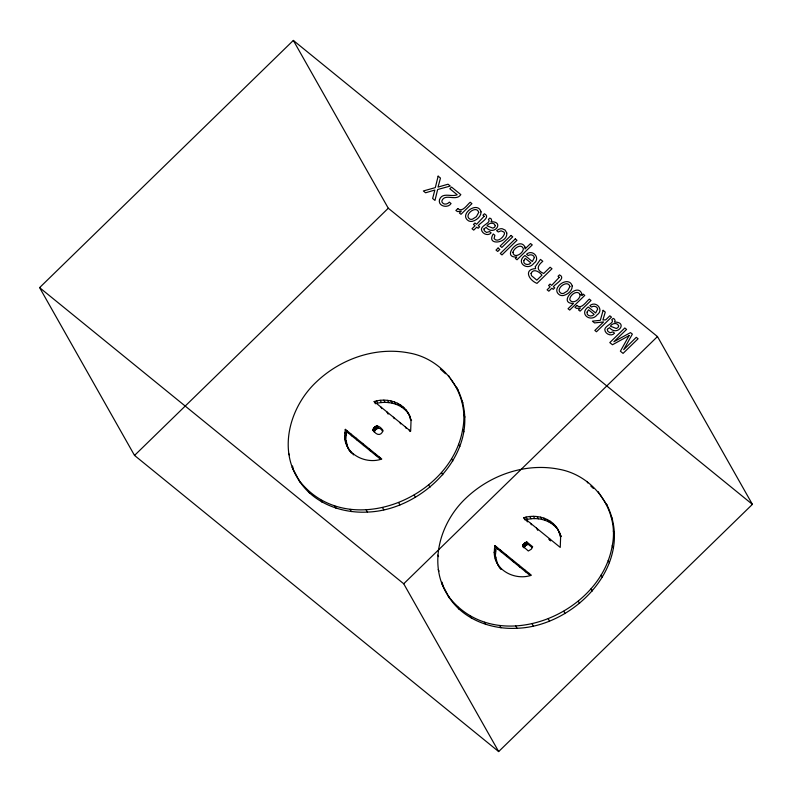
<?xml version="1.0" encoding="UTF-8"?>
<svg xmlns="http://www.w3.org/2000/svg" width="792" height="792" viewBox="0 0 792 792"><rect width="100%" height="100%" fill="white"/><g stroke="black" fill="none" stroke-linecap="round" stroke-linejoin="round"><path stroke-width="1.19" d="M344.639 436.036L345.302 429.353L381.784 459.033C365.894 464.686 344.54 454.311 344.639 436.036C347.104 441.203 346.441 447.866 350.836 452.341M345.906 438.273L346.569 431.6L345.302 429.353M494.238 552.242L494.891 545.559L531.373 575.23C515.483 580.892 494.129 570.517 494.238 552.242C496.683 557.776 496.267 564.785 501.079 569.428M495.505 554.479L496.158 547.797L494.891 545.559M298.673 479.843C345.421 541.728 450.787 499.564 462.637 429.521C469.963 394.436 444.094 359.142 409.296 353.014C375.853 346.421 340.59 358.776 316.226 382.071C290.407 406.306 277.834 448.628 298.673 479.843C312.899 502.95 341.134 513.503 367.438 512.077C425.947 510.216 487.327 446.015 456.637 387.387M448.272 596.049C495.01 657.934 600.376 615.77 612.236 545.728C619.562 510.642 593.693 475.339 558.885 469.22C525.442 462.627 490.179 474.972 465.825 498.267C440.005 522.512 427.423 564.835 448.272 596.049C462.488 619.146 490.723 629.709 517.028 628.274C575.537 626.423 636.917 562.221 606.236 503.593M372.864 430.026C374.923 424.443 379.368 424.957 383.08 430.541C381.031 436.125 376.586 435.62 372.864 430.026L373.715 431.521M522.552 545.906L528.313 550.994L531.254 549.242L532.669 546.747L526.819 541.985L523.166 544.639L522.552 545.906L523.393 547.401M374.23 431.947C375.705 427.997 380.14 426.334 382.675 431.422M532.274 547.628L528.086 544.223L525.423 545.708L523.938 547.826L522.671 545.589M39.6 287.635L293.337 40.432L657.469 336.57L752.4 504.365L498.663 751.568L134.531 455.43L39.6 287.635L403.722 583.773L498.663 751.568M134.531 455.43L388.278 208.227L293.337 40.432M403.722 583.773L657.469 336.57M375.428 403.781L374.161 401.544C386.793 397.554 402.841 402.019 408.939 414.483L405.732 409.583M524.601 519.235L523.76 517.74C536.392 513.761 552.44 518.216 558.538 530.689L555.321 525.789M525.027 519.988C535.877 516.691 548.995 519.196 556.588 528.026M406.999 411.82C399.94 403.524 388.09 401.009 377.725 403.088L376.457 400.841M388.278 208.227L752.4 504.365M523.76 517.74L560.241 547.421L560.607 537.481L558.796 531.303L561.182 536.57L559.914 534.323M548.846 539.362L550.678 540.847L549.41 538.609M374.161 401.544L410.652 431.214L411.018 421.275L409.207 415.097L410.474 417.334L407.672 412.246M496.158 547.797L530.293 575.566L529.026 573.329M346.569 431.6L380.704 459.36L379.437 457.123M590.802 486.05L593.376 488.407M440.352 369.062L445.51 373.765M607.504 505.831L598.118 491.644M450.47 378.675L457.905 389.624M611.276 516.859L612.543 519.097M586.961 481.457L587.812 482.952M613.265 531.036L614.533 533.283M612.236 545.728L613.503 547.965M608.187 560.508L609.454 562.746M601.148 574.982L602.415 577.219M591.129 588.733L592.396 590.971M552.955 523.363L554.222 525.601M550.202 521.225L551.47 523.462M547.203 519.483L548.47 521.72M543.985 518.126L545.252 520.364M540.599 517.156L541.867 519.394M537.075 516.562L538.342 518.8M533.452 516.354L534.719 518.592M578.318 601.217L579.586 603.454M536.491 528.096L537.758 530.333M529.769 516.513L531.036 518.76M448.529 375.448L449.797 377.685M461.687 400.653L462.954 402.89M530.6 523.304L531.442 524.799M526.056 517.047L527.323 519.285M526.096 519.651L527.363 521.888M463.676 414.84L464.944 417.077M526.819 541.985L528.086 544.223M526.462 542.094L527.729 544.332M462.637 429.521L463.904 431.759M526.116 542.233L527.383 544.47M525.769 542.381L527.036 544.619M525.423 542.56L526.69 544.797M525.096 542.758L526.363 544.995M563.835 611.335L565.102 613.572M524.769 542.966L526.037 545.213M524.462 543.203L525.73 545.45M524.156 543.461L525.423 545.708M523.878 543.738L525.146 545.985M523.611 544.035L524.878 546.272M523.373 544.332L524.641 546.569M523.166 544.639L524.433 546.876M522.977 544.946L524.245 547.183M522.809 545.262L524.076 547.5M458.598 444.302L459.865 446.54M524.532 569.666L525.799 571.913M518.641 564.874L519.908 567.121M548.272 618.879L549.539 621.116M512.117 559.578L513.384 561.815M451.549 458.776L452.816 461.013M505.722 554.37L506.989 556.608M500.207 549.886L501.475 552.123M496.346 546.747L497.614 548.985M494.357 548.915L495.624 551.153M494.525 555.499L495.782 557.736M495.218 558.647L496.485 560.894M532.095 623.799L533.362 626.036M499.811 567.191L500.653 568.686M496.337 561.677L497.604 563.914M497.861 564.528L499.128 566.775M441.54 472.527L442.807 474.764M410.315 418.127L411.583 420.364M403.366 407.157L404.633 409.395M400.613 405.019L401.881 407.256M397.614 403.276L398.871 405.514M394.396 401.92L395.663 404.158M409.187 430.026L410.038 431.521M391 400.95L392.268 403.187M405.326 426.888L406.177 428.383M515.76 626.036L517.028 628.274M387.486 400.356L388.743 402.603M399.821 422.403L400.663 423.898M383.863 400.148L385.12 402.385M393.416 417.206L394.267 418.691M428.719 485.011L429.987 487.248M380.17 400.316L381.437 402.554M386.892 411.899L388.159 414.137M381.002 407.108L381.853 408.593M499.712 625.551L500.98 627.789M377.23 425.779L378.497 428.017M376.873 425.888L378.14 428.135M376.517 426.027L377.784 428.264M376.17 426.175L377.438 428.423M375.834 426.353L377.101 428.591M375.497 426.551L376.764 428.789M414.236 495.129L415.503 497.366M375.18 426.769L376.447 429.007M374.863 427.007L376.131 429.244M374.567 427.264L375.834 429.502M374.279 427.541L375.547 429.779M484.417 622.274L485.684 624.512M374.022 427.828L375.289 430.066M373.784 428.125L375.052 430.363M373.567 428.432L374.834 430.67M373.378 428.739L374.646 430.977M373.22 429.056L374.487 431.303M373.072 429.383L373.923 430.878M372.963 429.709L373.804 431.195M437.699 555.133L438.55 556.627M470.319 616.156L471.587 618.394M374.943 453.469L376.21 455.707M438.184 569.616L439.025 571.111M369.052 448.678L370.319 450.915M398.683 502.673L399.95 504.91M457.925 607.177L459.192 609.424M362.528 443.372L363.795 445.609M441.698 583.397L449.539 598.287M356.133 438.164L357.4 440.401M350.618 433.679L351.886 435.927M346.757 430.541L348.025 432.778M344.767 432.709L346.035 434.957M344.926 439.293L346.193 441.53M352.579 453.41L353.43 454.905M345.629 442.451L346.896 444.688M382.506 507.593L383.773 509.83M350.212 450.985L351.48 453.222M346.738 445.47L348.005 447.708M348.272 448.331L349.539 450.569M366.171 509.83L367.438 512.077M350.123 509.345L351.391 511.582M334.828 506.068L336.095 508.306M320.73 499.95L321.998 502.187M288.585 453.42L289.427 454.905M308.326 490.981L309.593 493.218M292.1 467.191L299.94 482.09M557.271 528.442L560.063 533.541M442.084 582.189L442.966 585.635M292.495 465.983L293.367 469.428M481.041 211.88C481.13 216.543 476.685 220.216 472.478 221.295A6.405 5.247 -29.5 0 1 468.517 220.81C458.35 214.474 477.734 200.356 481.041 211.88M572.23 286.041C572.319 290.704 567.874 294.377 563.666 295.456A6.405 5.247 -29.5 0 1 559.706 294.97C549.539 288.635 568.923 274.527 572.23 286.041M580.16 294.763C580.259 299.168 572.863 304.87 569.844 299.891C569.201 295.357 577.625 288.971 580.16 294.763M535.313 266.696L535.59 268.607C523.502 269.28 528.709 280.091 536.976 283.378L551.984 268.755L550.113 267.231L543.678 273.497C535.828 269.884 537.303 265.855 542.787 261.271L540.49 259.4L535.313 266.696M525.017 247.134L524.977 248.975L530.561 243.53L532.254 244.916L517.008 259.766L515.354 258.43L516.81 257.014C500.772 258.004 519.473 235.561 525.017 247.134M512.919 252.302C513.662 259.35 523.819 253.301 523.324 248.411C520.859 243.114 513.84 248.411 512.919 252.302M506.761 232.977C508.028 243.451 485.684 246.104 493.238 233.957L494.881 235.293L494.089 238.55C497.257 242.807 503.009 237.768 504.316 234.234A3.198 2.623 -29.5 0 0 503.989 232.086L501.049 230.819L498.277 231.997L496.624 230.65L499.01 229.215A5.326 4.366 -29.5 0 1 502.267 228.759L505.128 230.076L506.761 232.977M484.12 216.305L476.576 224.294L474.962 222.988L473.458 224.443L475.071 225.76L472.022 228.73L473.735 230.125L476.784 227.155L478.15 228.264L479.655 226.799L478.289 225.69C479.962 222.899 491.387 217.117 484.407 213.79L482.952 215.206L484.12 216.305M559.221 277.378L551.668 285.368L550.054 284.061L548.559 285.516L550.163 286.833L547.114 289.803L548.826 291.199L551.885 288.229L553.252 289.337L554.746 287.872L553.38 286.763C555.053 283.972 566.478 278.19 559.498 274.864L558.043 276.279L559.221 277.378M534.362 257.588L532.363 261.518L524.967 255.509C515.206 262.36 527.571 271.537 533.808 263.37C541.045 258.578 532.838 248.728 526.551 254.202L528.224 255.568C530.284 254.044 533.927 254.846 534.362 257.588M597.653 309.068L595.653 312.998L588.258 306.979C578.507 313.84 590.862 323.017 597.099 314.85C604.346 310.058 596.138 300.208 589.852 305.682L591.515 307.039C593.584 305.524 597.217 306.316 597.653 309.068M483.971 228.947L484.318 230.789L486.555 232.452L489.575 231.581L491.159 232.868C488.1 236.521 481.744 233.729 481.417 229.334C481.417 225.175 491.852 222.572 488.417 219.394L489.783 218.067L491.129 218.84L491.733 220.532L491.01 221.75C505.068 221.374 494.06 236.788 486.1 227.334L483.971 228.947M607.355 329.294L607.692 331.125L609.929 332.788L612.949 331.917L614.533 333.204C611.473 336.867 605.118 334.066 604.791 329.67C604.791 325.512 615.226 322.918 611.79 319.73L613.157 318.414L614.503 319.176L615.107 320.869L614.384 322.096C628.442 321.71 617.433 337.125 609.474 327.67L607.355 329.294M478.695 212.434L476.388 216.671L472.577 219.127A3.544 2.911 -29.5 0 1 469.834 219.057C463.112 215.048 476.705 204.584 478.695 212.434M569.894 286.605L567.577 290.842L563.765 293.288A3.544 2.911 -29.5 0 1 561.023 293.218C554.301 289.209 567.894 278.744 569.894 286.605M581.962 294.416L581.803 295.505L583.199 294.139L584.763 295.406L569.705 310.078L568.052 308.741L573.497 303.435C556.816 303.732 578.328 280.813 581.962 294.416M495.307 225.621L494.594 227.274L492.891 228.145L486.981 225.839C488.615 222.8 494.119 221.829 495.307 225.621M618.681 325.957L617.968 327.621L616.265 328.482L610.355 326.175C611.988 323.136 617.493 322.166 618.681 325.957M523.819 260.598C522.7 264.657 528.789 265.775 530.858 262.904L525.244 258.35L523.819 260.598M587.11 312.078C585.991 316.137 592.089 317.255 594.149 314.384L588.545 309.82L587.11 312.078M531.076 273.398L531.481 275.646L536.847 280.15L541.976 275.151C539.57 271.884 533.372 267.943 531.076 273.398M439.471 199.812C437.857 206.217 447.817 208.682 451.054 203.544L449.331 202.138C447.539 204.336 443.668 205.158 442.094 202.267L441.827 201.049C444.797 192.654 456.073 201.901 460.825 194.614L451.559 187.08L449.826 188.773L457.192 194.763C451.628 197.347 442.193 191.704 439.471 199.812M438.134 176.161L435.323 187.615L423.354 190.971L425.591 192.783L434.838 190.04L432.63 198.505L434.976 200.416L437.649 189.516L450.292 186.051L448.034 184.209L438.025 187.1L440.471 178.052L438.134 176.161M603.108 310.335L600.346 320.324L592.386 321.166L594.554 322.928L603.553 321.948L594.841 330.432L596.475 331.759L611.483 317.137L609.85 315.81L605.741 319.82L602.91 320.027L605.276 312.098L603.108 310.335M629.096 335.61L620.384 351.202L623.066 353.39L638.075 338.768L636.283 337.313L623.68 349.688L632.353 334.115L630.501 332.61L613.889 341.728L626.591 329.423L624.809 327.977L609.8 342.599L612.454 344.758L629.096 335.61M457.816 208.603L455.875 210.494L457.519 211.573L461.261 211.147L459.37 212.989L460.984 214.295L471.923 203.643L470.23 202.257C467.25 204.484 462.389 212.959 457.816 208.603M498.099 248.025L496.01 250.054L497.732 251.46L499.821 249.43L498.099 248.025M511.018 235.432L500.128 246.045L501.851 247.45L512.741 236.838L511.018 235.432M515.285 238.907L500.277 253.529L501.98 254.905L516.978 240.283L515.285 238.907M576.903 305.455L574.962 307.345L576.606 308.425L580.348 307.999L578.457 309.84L580.071 311.147L591.01 300.495L589.317 299.109C586.337 301.336 581.476 309.811 576.903 305.455"/></g></svg>
